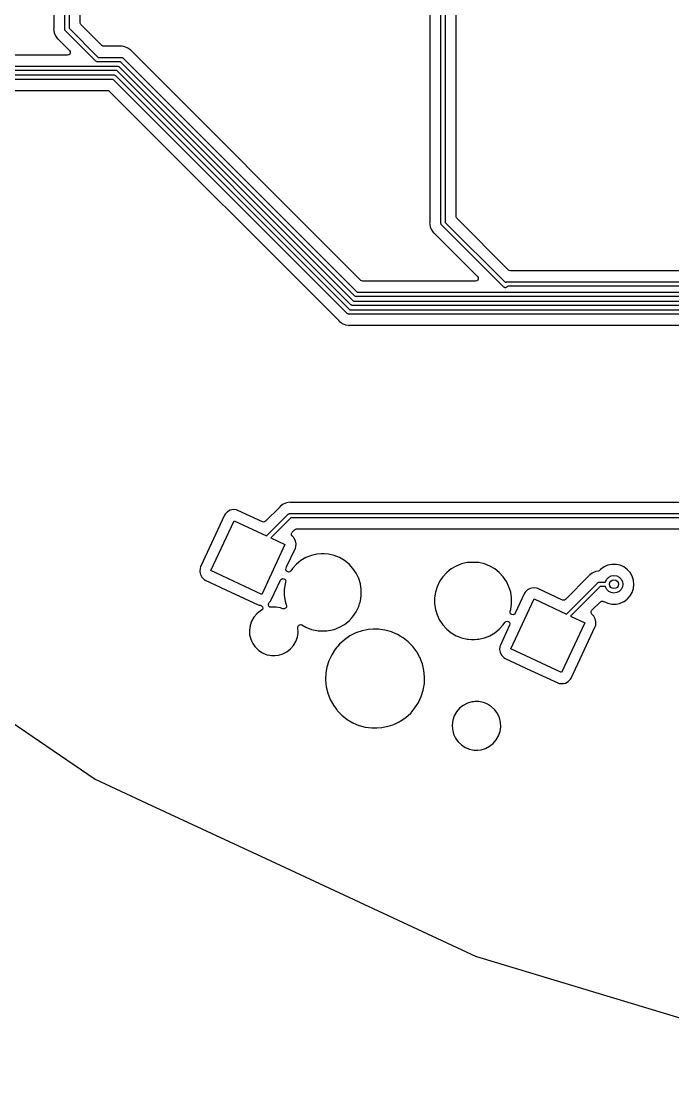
# Model space of a CAD drawing. Extents: x 41 to 271, y -133 to -23.
# Drawn here: x 84.95 to 114.53, y -132.65 to -84.08 of the extents above; entities that cross this region are included whole.
import ezdxf

# ---------------------------------------------------------------- set-up
doc = ezdxf.new("R2010")
doc.units = 0
doc.layers.add('BLACK', color=7, linetype='CONTINUOUS')

msp = doc.modelspace()

# ---------------------------------------------------------------- linework, layer by layer
at = {"layer": 'BLACK', "linetype": 'CONTINUOUS'}
for p, q in [((86.9153, -84.4373), (86.9153, -68.5081)), ((87.1153, -68.5617), (87.1153, -84.3959)), ((86.4148, -68.9873), (86.4148, -84.3898)), ((87.6158, -84.1372), (87.6158, -71.7261)), ((104.001, -93.2514), (104.001, -78.3455)), ((104.201, -78.3991), (104.201, -93.2099)), ((103.501, -78.8247), (103.501, -93.2039)), ((104.702, -92.9513), (104.702, -81.5635)), ((86.4137, -84.406), (86.4096, -84.4373)), ((86.4096, -84.4373), (86.4164, -84.4889)), ((86.4148, -84.3898), (86.4137, -84.406)), ((86.4164, -84.4889), (86.4164, -84.4889)), ((86.4164, -84.4889), (86.4302, -84.594)), ((86.9178, -84.4449), (86.9153, -84.4373)), ((86.9165, -84.4529), (86.9178, -84.4449)), ((86.9271, -84.4738), (86.9165, -84.4529)), ((86.9344, -84.4961), (86.9271, -84.4738)), ((86.9409, -84.5008), (86.9344, -84.4961)), ((86.9446, -84.508), (86.9409, -84.5008)), ((88.3213, -85.8847), (86.9446, -84.508)), ((87.1153, -84.3959), (88.4334, -85.714)), ((87.6252, -84.1846), (87.6158, -84.1372)), ((87.6521, -84.2249), (87.6252, -84.1846)), ((88.6044, -85.1772), (87.6521, -84.2249)), ((86.4302, -84.594), (86.4907, -84.7401)), ((86.4907, -84.7401), (86.587, -84.8656)), ((86.587, -84.8656), (86.612, -84.8848)), ((86.612, -84.8848), (86.6242, -84.8955)), ((86.6242, -84.8955), (87.1306, -85.4018)), ((87.1306, -85.4018), (87.1608, -85.4512)), ((87.1608, -85.4512), (87.1654, -85.5089)), ((88.6446, -85.2041), (88.6044, -85.1772)), ((88.6921, -85.2135), (88.6446, -85.2041)), ((89.4379, -85.2135), (88.6921, -85.2135)), ((89.4541, -85.2124), (89.4379, -85.2135)), ((89.4575, -85.212), (89.4541, -85.2124)), ((89.4854, -85.2083), (89.4575, -85.212)), ((89.5202, -85.2129), (89.4854, -85.2083)), ((89.5247, -85.2135), (89.5202, -85.2129)), ((89.6421, -85.229), (89.5247, -85.2135)), ((89.7882, -85.2895), (89.6421, -85.229)), ((89.9137, -85.3857), (89.7882, -85.2895)), ((89.9329, -85.4108), (89.9137, -85.3857)), ((89.9436, -85.423), (89.9329, -85.4108)), ((100.368, -95.8472), (89.9436, -85.423)), ((87.0429, -85.6135), (70.9121, -85.6135)), ((87.0992, -85.6), (87.0429, -85.6135)), ((87.1432, -85.5624), (87.0992, -85.6)), ((87.1654, -85.5089), (87.1432, -85.5624)), ((88.3285, -85.8884), (88.3213, -85.8847)), ((88.3332, -85.8949), (88.3285, -85.8884)), ((88.3555, -85.9021), (88.3332, -85.8949)), ((88.3764, -85.9128), (88.3555, -85.9021)), ((88.3843, -85.9115), (88.3764, -85.9128)), ((88.392, -85.914), (88.3843, -85.9115)), ((89.444, -85.914), (88.392, -85.914)), ((88.4334, -85.714), (89.4854, -85.714)), ((100.085, -96.5547), (89.444, -85.914)), ((89.4854, -85.714), (89.493, -85.7165)), ((89.493, -85.7165), (89.501, -85.7152)), ((89.501, -85.7152), (89.5219, -85.7259)), ((89.5219, -85.7259), (89.5442, -85.7331)), ((89.5442, -85.7331), (89.5489, -85.7396)), ((89.5489, -85.7396), (89.5561, -85.7433)), ((89.5561, -85.7433), (100.197, -96.384)), ((89.2783, -86.314), (70.612, -86.314)), ((70.6534, -86.114), (89.3197, -86.114)), ((99.919, -96.9547), (89.2783, -86.314)), ((89.3197, -86.114), (89.3274, -86.1165)), ((89.3274, -86.1165), (89.3353, -86.1152)), ((89.3353, -86.1152), (89.3562, -86.1259)), ((89.3562, -86.1259), (89.3785, -86.1331)), ((89.3785, -86.1331), (89.3832, -86.1396)), ((89.3832, -86.1396), (89.3904, -86.1433)), ((89.3904, -86.1433), (100.031, -96.784)), ((89.1126, -86.714), (54.3051, -86.714)), ((54.3465, -86.514), (89.154, -86.514)), ((99.7533, -97.3547), (89.1126, -86.714)), ((89.154, -86.514), (89.1617, -86.5165)), ((89.1617, -86.5165), (89.1696, -86.5152)), ((89.1696, -86.5152), (89.1905, -86.5259)), ((89.1905, -86.5259), (89.2128, -86.5331)), ((89.2128, -86.5331), (89.2175, -86.5396)), ((89.2175, -86.5396), (89.2247, -86.5433)), ((89.2247, -86.5433), (99.8654, -97.184)), ((54.3526, -87.2145), (88.8539, -87.2145)), ((88.8539, -87.2145), (88.9014, -87.2239)), ((88.9014, -87.2239), (88.9416, -87.2508)), ((88.9416, -87.2508), (99.3658, -97.675)), ((103.5, -93.2201), (103.496, -93.2514)), ((103.496, -93.2514), (103.501, -93.2907)), ((103.501, -93.2039), (103.5, -93.2201)), ((104.004, -93.259), (104.001, -93.2514)), ((104.003, -93.267), (104.004, -93.259)), ((104.201, -93.2099), (106.934, -95.9426)), ((104.711, -92.9987), (104.702, -92.9513)), ((104.738, -93.0389), (104.711, -92.9987)), ((107.074, -95.3752), (104.738, -93.0389)), ((103.501, -93.2907), (103.501, -93.2907)), ((103.501, -93.2907), (103.516, -93.4081)), ((103.516, -93.4081), (103.577, -93.5542)), ((103.577, -93.5542), (103.673, -93.6796)), ((103.673, -93.6796), (103.698, -93.6989)), ((103.698, -93.6989), (103.71, -93.7096)), ((103.71, -93.7096), (105.673, -95.6718)), ((104.013, -93.2879), (104.003, -93.267)), ((104.02, -93.3101), (104.013, -93.2879)), ((104.027, -93.3149), (104.02, -93.3101)), ((104.031, -93.3221), (104.027, -93.3149)), ((106.863, -96.1547), (104.031, -93.3221)), ((105.673, -95.6718), (105.703, -95.7212)), ((107.115, -95.4021), (107.074, -95.3752)), ((107.162, -95.4115), (107.115, -95.4021)), ((121.441, -95.4115), (107.162, -95.4115)), ((100.408, -95.8741), (100.368, -95.8472)), ((100.455, -95.8835), (100.408, -95.8741)), ((105.585, -95.8835), (100.455, -95.8835)), ((105.641, -95.87), (105.585, -95.8835)), ((105.685, -95.8324), (105.641, -95.87)), ((105.707, -95.7789), (105.685, -95.8324)), ((105.703, -95.7212), (105.707, -95.7789)), ((106.877, -96.1619), (106.863, -96.1547)), ((106.889, -96.1731), (106.877, -96.1619)), ((106.904, -96.1756), (106.889, -96.1731)), ((106.918, -96.1828), (106.904, -96.1756)), ((106.934, -95.9426), (106.935, -95.9413)), ((106.935, -95.9413), (106.942, -95.9376)), ((106.942, -95.9376), (106.947, -95.9311)), ((106.947, -95.9311), (106.969, -95.9239)), ((106.964, -96.1756), (106.95, -96.1828)), ((106.979, -96.1731), (106.964, -96.1756)), ((106.969, -95.9239), (106.99, -95.9132)), ((106.991, -96.1619), (106.979, -96.1731)), ((106.99, -95.9132), (106.998, -95.9145)), ((107.005, -96.1547), (106.991, -96.1619)), ((106.998, -95.9145), (107.006, -95.912)), ((107.047, -96.112), (107.005, -96.1547)), ((107.006, -95.912), (140.581, -95.912)), ((140.622, -96.112), (107.047, -96.112)), ((100.092, -96.5584), (100.085, -96.5547)), ((100.097, -96.5649), (100.092, -96.5584)), ((100.119, -96.5721), (100.097, -96.5649)), ((100.14, -96.5828), (100.119, -96.5721)), ((100.148, -96.5815), (100.14, -96.5828)), ((100.155, -96.584), (100.148, -96.5815)), ((140.716, -96.584), (100.155, -96.584)), ((100.197, -96.384), (140.675, -96.384)), ((106.934, -96.1803), (106.918, -96.1828)), ((106.95, -96.1828), (106.934, -96.1803)), ((99.9262, -96.9584), (99.919, -96.9547)), ((99.9309, -96.9649), (99.9262, -96.9584)), ((99.9532, -96.9721), (99.9309, -96.9649)), ((99.974, -96.9828), (99.9532, -96.9721)), ((99.982, -96.9815), (99.974, -96.9828)), ((99.9897, -96.984), (99.982, -96.9815)), ((142.638, -96.984), (99.9897, -96.984)), ((100.031, -96.784), (142.597, -96.784)), ((99.7605, -97.3584), (99.7533, -97.3547)), ((99.7652, -97.3649), (99.7605, -97.3584)), ((99.7875, -97.3721), (99.7652, -97.3649)), ((99.8084, -97.3828), (99.7875, -97.3721)), ((99.8163, -97.3815), (99.8084, -97.3828)), ((99.824, -97.384), (99.8163, -97.3815)), ((142.76, -97.384), (99.824, -97.384)), ((99.8654, -97.184), (142.857, -97.184)), ((99.3658, -97.675), (99.3765, -97.6872)), ((99.3765, -97.6872), (99.3957, -97.7123)), ((99.3957, -97.7123), (99.4869, -97.7822)), ((99.4869, -97.7822), (99.5212, -97.8085)), ((99.5212, -97.8085), (99.6672, -97.869)), ((99.6672, -97.869), (99.7927, -97.8856)), ((99.7927, -97.8856), (99.824, -97.8897)), ((99.824, -97.8897), (99.8553, -97.8856)), ((99.824, -97.8897), (99.824, -97.8897)), ((99.824, -97.8897), (99.824, -97.8897)), ((99.8553, -97.8856), (99.8715, -97.8845)), ((99.8715, -97.8845), (142.289, -97.8845)), ((94.3115, -106.36), (94.2089, -106.461)), ((94.4384, -106.292), (94.3115, -106.36)), ((94.5792, -106.262), (94.4384, -106.292)), ((94.7227, -106.274), (94.5792, -106.262)), ((94.7794, -106.293), (94.7227, -106.274)), ((95.898, -106.815), (94.7794, -106.293)), ((96.6851, -106.143), (96.038, -106.79)), ((96.6958, -106.131), (96.6851, -106.143)), ((96.7151, -106.106), (96.6958, -106.131)), ((96.8405, -106.009), (96.7151, -106.106)), ((96.9866, -105.949), (96.8405, -106.009)), ((96.9949, -105.948), (96.9866, -105.949)), ((97.0032, -105.947), (96.9949, -105.948)), ((97.1433, -105.928), (97.0032, -105.947)), ((97.1707, -105.932), (97.1433, -105.928)), ((97.1746, -105.932), (97.1707, -105.932)), ((97.1908, -105.933), (97.1746, -105.932)), ((137.114, -105.933), (97.1908, -105.933)), ((94.1779, -106.512), (93.0809, -108.865)), ((93.5548, -109.033), (94.6113, -106.767)), ((94.2089, -106.461), (94.1779, -106.512)), ((94.6113, -106.767), (96.0827, -107.453)), ((95.9468, -106.826), (95.898, -106.815)), ((95.9961, -106.818), (95.9468, -106.826)), ((96.038, -106.79), (95.9961, -106.818)), ((96.0827, -107.453), (97.0726, -106.463)), ((97.1848, -106.634), (96.2756, -107.543)), ((97.0726, -106.463), (97.0798, -106.46)), ((97.0798, -106.46), (97.0846, -106.453)), ((97.0846, -106.453), (97.1068, -106.446)), ((97.1068, -106.446), (97.1277, -106.435)), ((97.1277, -106.435), (97.1357, -106.436)), ((97.1357, -106.436), (97.1433, -106.434)), ((97.1433, -106.434), (137.373, -106.434)), ((137.414, -106.634), (97.1848, -106.634)), ((97.2117, -107.402), (97.212, -107.338)), ((97.212, -107.338), (97.244, -107.283)), ((97.244, -107.283), (97.3558, -107.171)), ((97.3558, -107.171), (97.396, -107.144)), ((97.396, -107.144), (97.4434, -107.134)), ((97.4434, -107.134), (122.418, -107.134)), ((96.2756, -107.543), (96.9224, -107.845)), ((97.2433, -107.457), (97.2117, -107.402)), ((97.3041, -107.519), (97.2433, -107.457)), ((97.3296, -107.545), (97.3041, -107.519)), ((97.3976, -107.672), (97.3296, -107.545)), ((97.427, -107.813), (97.3976, -107.672)), ((97.4156, -107.956), (97.427, -107.813)), ((96.9224, -107.845), (95.8659, -110.11)), ((96.9985, -108.866), (97.3962, -108.013)), ((97.3962, -108.013), (97.4156, -107.956)), ((98.3756, -108.288), (98.1198, -108.346)), ((98.5717, -108.273), (98.3756, -108.288)), ((98.7027, -108.273), (98.5717, -108.273)), ((98.5717, -108.273), (98.5717, -108.273)), ((98.8989, -108.288), (98.7027, -108.273)), ((98.7027, -108.273), (98.7027, -108.273)), ((99.1547, -108.346), (98.8989, -108.288)), ((97.4433, -108.737), (97.2648, -108.929)), ((97.6484, -108.573), (97.4433, -108.737)), ((97.8756, -108.442), (97.6484, -108.573)), ((98.1198, -108.346), (97.8756, -108.442)), ((99.3989, -108.442), (99.1547, -108.346)), ((99.6261, -108.573), (99.3989, -108.442)), ((99.8312, -108.737), (99.6261, -108.573)), ((99.6261, -108.573), (99.6261, -108.573)), ((100.01, -108.929), (99.8312, -108.737)), ((99.8312, -108.737), (99.8312, -108.737)), ((99.8312, -108.737), (99.8312, -108.737)), ((104.948, -108.728), (104.704, -108.824)), ((105.204, -108.669), (104.948, -108.728)), ((105.4, -108.655), (105.204, -108.669)), ((105.531, -108.655), (105.4, -108.655)), ((105.4, -108.655), (105.4, -108.655)), ((105.727, -108.669), (105.531, -108.655)), ((105.531, -108.655), (105.531, -108.655)), ((105.983, -108.728), (105.727, -108.669)), ((106.227, -108.824), (105.983, -108.728)), ((111.59, -108.789), (111.417, -108.866)), ((111.775, -108.749), (111.59, -108.789)), ((111.965, -108.749), (111.775, -108.749)), ((111.775, -108.749), (111.775, -108.749)), ((112.15, -108.789), (111.965, -108.749)), ((111.965, -108.749), (111.965, -108.749)), ((112.323, -108.866), (112.15, -108.789)), ((93.0615, -108.921), (93.0501, -109.065)), ((93.0501, -109.065), (93.0671, -109.146)), ((93.0809, -108.865), (93.0615, -108.921)), ((93.0671, -109.146), (93.0796, -109.206)), ((93.0796, -109.206), (93.1476, -109.333)), ((95.8659, -110.11), (93.5548, -109.033)), ((96.9627, -108.978), (96.9741, -108.918)), ((96.9812, -109.036), (96.9627, -108.978)), ((96.9741, -108.918), (96.9985, -108.866)), ((97.0252, -109.078), (96.9812, -109.036)), ((97.0839, -109.094), (97.0252, -109.078)), ((97.1433, -109.081), (97.0839, -109.094)), ((97.1889, -109.04), (97.1433, -109.081)), ((97.2648, -108.929), (97.1889, -109.04)), ((100.157, -109.146), (100.01, -108.929)), ((100.01, -108.929), (100.01, -108.929)), ((100.01, -108.929), (100.01, -108.929)), ((100.271, -109.382), (100.157, -109.146)), ((104.272, -109.118), (104.093, -109.311)), ((104.477, -108.955), (104.272, -109.118)), ((104.704, -108.824), (104.477, -108.955)), ((106.455, -108.955), (106.227, -108.824)), ((106.66, -109.118), (106.455, -108.955)), ((106.455, -108.955), (106.455, -108.955)), ((106.838, -109.311), (106.66, -109.118)), ((106.66, -109.118), (106.66, -109.118)), ((106.66, -109.118), (106.66, -109.118)), ((110.746, -109.259), (109.664, -110.341)), ((110.757, -109.247), (110.746, -109.259)), ((110.776, -109.222), (110.757, -109.247)), ((110.875, -109.146), (110.776, -109.222)), ((110.776, -109.222), (110.776, -109.222)), ((110.776, -109.222), (110.776, -109.222)), ((110.902, -109.125), (110.875, -109.146)), ((111.048, -109.065), (110.902, -109.125)), ((111.158, -109.05), (111.048, -109.065)), ((111.2, -109.037), (111.158, -109.05)), ((111.234, -109.01), (111.2, -109.037)), ((111.264, -108.977), (111.234, -109.01)), ((111.417, -108.866), (111.264, -108.977)), ((111.635, -109.326), (111.746, -109.27)), ((111.746, -109.27), (111.87, -109.25)), ((111.87, -109.25), (111.994, -109.27)), ((111.994, -109.27), (112.105, -109.326)), ((112.476, -108.977), (112.323, -108.866)), ((112.603, -109.118), (112.476, -108.977)), ((112.697, -109.282), (112.603, -109.118)), ((112.756, -109.462), (112.697, -109.282)), ((112.697, -109.282), (112.697, -109.282)), ((93.1476, -109.333), (93.2485, -109.435)), ((93.2485, -109.435), (93.2494, -109.436)), ((93.2494, -109.436), (93.2999, -109.466)), ((93.2999, -109.466), (94.4635, -110.009)), ((96.2992, -110.365), (96.7198, -109.463)), ((96.7198, -109.463), (96.7588, -109.416)), ((96.7588, -109.416), (96.8158, -109.393)), ((96.8158, -109.393), (96.8768, -109.4)), ((96.8768, -109.4), (96.9269, -109.436)), ((96.9258, -109.633), (96.8867, -109.892)), ((96.9507, -109.552), (96.9258, -109.633)), ((96.9269, -109.436), (96.9537, -109.491)), ((96.9537, -109.491), (96.9507, -109.552)), ((100.349, -109.633), (100.271, -109.382)), ((100.388, -109.892), (100.349, -109.633)), ((103.832, -109.764), (103.754, -110.015)), ((103.946, -109.527), (103.832, -109.764)), ((104.008, -109.435), (103.946, -109.527)), ((104.093, -109.311), (104.008, -109.435)), ((106.986, -109.527), (106.838, -109.311)), ((106.838, -109.311), (106.838, -109.311)), ((106.838, -109.311), (106.838, -109.311)), ((107.1, -109.764), (106.986, -109.527)), ((107.177, -110.015), (107.1, -109.764)), ((109.709, -111.004), (111.134, -109.579)), ((111.246, -109.75), (109.901, -111.094)), ((111.134, -109.579), (111.141, -109.576)), ((111.141, -109.576), (111.146, -109.569)), ((111.146, -109.569), (111.168, -109.562)), ((111.168, -109.562), (111.189, -109.551)), ((111.189, -109.551), (111.197, -109.552)), ((111.197, -109.552), (111.204, -109.55)), ((111.204, -109.55), (111.486, -109.55)), ((111.486, -109.75), (111.246, -109.75)), ((111.486, -109.55), (111.49, -109.526)), ((111.49, -109.774), (111.486, -109.75)), ((111.49, -109.526), (111.546, -109.415)), ((111.546, -109.885), (111.49, -109.774)), ((111.546, -109.415), (111.635, -109.326)), ((112.105, -109.326), (112.194, -109.415)), ((112.194, -109.415), (112.25, -109.526)), ((112.25, -109.774), (112.194, -109.885)), ((112.25, -109.526), (112.27, -109.65)), ((112.27, -109.65), (112.25, -109.774)), ((112.775, -109.65), (112.756, -109.462)), ((112.756, -109.838), (112.775, -109.65)), ((94.4635, -110.009), (95.6977, -110.584)), ((96.8867, -109.892), (96.8867, -110.155)), ((96.8867, -110.155), (96.9258, -110.414)), ((100.349, -110.414), (100.388, -110.155)), ((100.388, -110.155), (100.388, -109.892)), ((103.754, -110.015), (103.715, -110.274)), ((107.216, -110.274), (107.177, -110.015)), ((107.804, -110.063), (107.383, -110.965)), ((107.835, -110.012), (107.804, -110.063)), ((107.937, -109.911), (107.835, -110.012)), ((108.064, -109.843), (107.937, -109.911)), ((108.205, -109.814), (108.064, -109.843)), ((108.349, -109.825), (108.205, -109.814)), ((108.405, -109.844), (108.349, -109.825)), ((109.524, -110.366), (108.405, -109.844)), ((111.635, -109.974), (111.546, -109.885)), ((111.746, -110.03), (111.635, -109.974)), ((111.87, -110.05), (111.746, -110.03)), ((111.994, -110.03), (111.87, -110.05)), ((112.105, -109.974), (111.994, -110.03)), ((112.194, -109.885), (112.105, -109.974)), ((112.496, -110.3), (112.603, -110.182)), ((112.603, -110.182), (112.697, -110.018)), ((112.697, -110.018), (112.756, -109.838)), ((95.6977, -110.584), (95.6977, -110.584)), ((95.6977, -110.584), (95.7545, -110.604)), ((95.7545, -110.604), (95.8004, -110.607)), ((95.8004, -110.607), (95.8603, -110.628)), ((95.8603, -110.628), (95.9019, -110.676)), ((95.9144, -110.738), (95.8945, -110.799)), ((95.9019, -110.676), (95.9144, -110.738)), ((96.1678, -110.593), (96.1712, -110.533)), ((96.1934, -110.648), (96.1678, -110.593)), ((96.1712, -110.533), (96.2026, -110.481)), ((96.2417, -110.684), (96.1934, -110.648)), ((96.2026, -110.481), (96.2682, -110.417)), ((96.3014, -110.693), (96.2417, -110.684)), ((96.2682, -110.417), (96.2992, -110.365)), ((96.3477, -110.689), (96.3014, -110.693)), ((96.3603, -110.687), (96.3477, -110.689)), ((96.5179, -110.687), (96.3603, -110.687)), ((96.518, -110.687), (96.5179, -110.687)), ((96.7245, -110.727), (96.518, -110.687)), ((96.7524, -110.738), (96.7245, -110.727)), ((96.7245, -110.727), (96.7245, -110.727)), ((96.7245, -110.727), (96.7245, -110.727)), ((96.8233, -110.767), (96.7524, -110.738)), ((96.9534, -110.743), (96.8918, -110.774)), ((96.9258, -110.414), (96.981, -110.593)), ((96.9891, -110.684), (96.9534, -110.743)), ((96.981, -110.593), (96.9878, -110.615)), ((96.9878, -110.615), (96.9891, -110.684)), ((100.157, -110.901), (100.271, -110.665)), ((100.271, -110.665), (100.311, -110.536)), ((100.311, -110.536), (100.349, -110.414)), ((103.715, -110.274), (103.715, -110.536)), ((103.715, -110.536), (103.754, -110.796)), ((107.177, -110.796), (107.216, -110.536)), ((107.181, -112.584), (108.237, -110.318)), ((107.216, -110.536), (107.216, -110.274)), ((108.237, -110.318), (109.709, -111.004)), ((109.573, -110.378), (109.524, -110.366)), ((109.622, -110.369), (109.573, -110.378)), ((109.664, -110.341), (109.622, -110.369)), ((110.87, -110.834), (111.257, -110.447)), ((111.257, -110.447), (111.306, -110.417)), ((111.306, -110.417), (111.364, -110.412)), ((111.364, -110.412), (111.405, -110.429)), ((111.405, -110.429), (111.405, -110.429)), ((111.405, -110.429), (111.59, -110.511)), ((111.59, -110.511), (111.775, -110.55)), ((111.775, -110.55), (111.775, -110.55)), ((111.775, -110.55), (111.965, -110.55)), ((111.965, -110.55), (112.119, -110.518)), ((111.965, -110.55), (111.965, -110.55)), ((112.119, -110.518), (112.15, -110.511)), ((112.15, -110.511), (112.323, -110.434)), ((112.323, -110.434), (112.33, -110.429)), ((112.33, -110.429), (112.476, -110.323)), ((112.476, -110.323), (112.496, -110.3)), ((95.5115, -111.147), (95.4064, -111.329)), ((95.6493, -110.988), (95.5115, -111.147)), ((95.8146, -110.858), (95.6493, -110.988)), ((95.8474, -110.841), (95.8146, -110.858)), ((95.8945, -110.799), (95.8474, -110.841)), ((96.8918, -110.774), (96.8233, -110.767)), ((99.8312, -111.31), (99.9556, -111.176)), ((99.9556, -111.176), (100.01, -111.118)), ((100.01, -111.118), (100.157, -110.901)), ((100.01, -111.118), (100.01, -111.118)), ((100.01, -111.118), (100.01, -111.118)), ((103.754, -110.796), (103.832, -111.047)), ((103.832, -111.047), (103.946, -111.283)), ((107.149, -110.938), (107.152, -110.876)), ((107.176, -110.993), (107.149, -110.938)), ((107.152, -110.876), (107.177, -110.796)), ((107.226, -111.029), (107.176, -110.993)), ((107.287, -111.036), (107.226, -111.029)), ((107.344, -111.013), (107.287, -111.036)), ((107.383, -110.965), (107.344, -111.013)), ((109.901, -111.094), (110.548, -111.396)), ((110.838, -110.889), (110.87, -110.834)), ((110.838, -110.953), (110.838, -110.889)), ((110.869, -111.008), (110.838, -110.953)), ((110.955, -111.096), (110.869, -111.008)), ((111.023, -111.223), (110.955, -111.096)), ((111.053, -111.364), (111.023, -111.223)), ((95.3376, -111.528), (95.3076, -111.736)), ((95.4064, -111.329), (95.3376, -111.528)), ((97.5079, -111.631), (97.5074, -111.62)), ((97.5074, -111.62), (97.5088, -111.62)), ((97.5179, -111.842), (97.5079, -111.631)), ((97.5079, -111.631), (97.5079, -111.631)), ((97.5086, -111.578), (97.5342, -111.527)), ((97.5088, -111.62), (97.5086, -111.578)), ((97.5342, -111.527), (97.58, -111.492)), ((97.58, -111.492), (97.6365, -111.482)), ((97.6365, -111.482), (97.6914, -111.499)), ((97.6914, -111.499), (97.8756, -111.605)), ((97.8756, -111.605), (98.1198, -111.701)), ((98.1198, -111.701), (98.3756, -111.759)), ((98.8989, -111.759), (99.1547, -111.701)), ((99.1547, -111.701), (99.3989, -111.605)), ((99.3989, -111.605), (99.6261, -111.474)), ((99.6261, -111.474), (99.8312, -111.31)), ((100.717, -111.706), (100.423, -111.766)), ((100.942, -111.691), (100.717, -111.706)), ((101.167, -111.691), (100.942, -111.691)), ((100.942, -111.691), (100.942, -111.691)), ((101.465, -111.731), (101.167, -111.691)), ((103.946, -111.283), (104.06, -111.451)), ((104.06, -111.451), (104.093, -111.5)), ((104.093, -111.5), (104.244, -111.662)), ((104.244, -111.662), (104.272, -111.692)), ((104.272, -111.692), (104.477, -111.856)), ((106.455, -111.856), (106.66, -111.692)), ((106.66, -111.692), (106.838, -111.5)), ((107.129, -111.511), (106.707, -112.416)), ((106.838, -111.5), (106.914, -111.388)), ((106.914, -111.388), (106.96, -111.348)), ((106.96, -111.348), (107.019, -111.334)), ((107.019, -111.334), (107.078, -111.35)), ((107.078, -111.35), (107.122, -111.393)), ((107.122, -111.393), (107.14, -111.451)), ((107.14, -111.451), (107.129, -111.511)), ((110.548, -111.396), (109.492, -113.662)), ((109.925, -113.917), (111.022, -111.564)), ((111.022, -111.564), (111.041, -111.507)), ((111.041, -111.507), (111.053, -111.364)), ((95.3076, -111.736), (95.3076, -111.736)), ((95.3076, -111.736), (95.3094, -111.774)), ((95.3094, -111.774), (95.3176, -111.946)), ((95.3176, -111.946), (95.3402, -112.039)), ((95.3402, -112.039), (95.3672, -112.151)), ((95.3672, -112.151), (95.4001, -112.223)), ((97.4192, -112.248), (97.488, -112.05)), ((97.488, -112.05), (97.5179, -111.842)), ((98.3756, -111.759), (98.4316, -111.764)), ((98.4316, -111.764), (98.5717, -111.774)), ((98.5717, -111.774), (98.5717, -111.774)), ((98.5717, -111.774), (98.7027, -111.774)), ((98.7027, -111.774), (98.8253, -111.765)), ((98.7027, -111.774), (98.7027, -111.774)), ((98.8253, -111.765), (98.8989, -111.759)), ((99.6227, -112.17), (99.3999, -112.372)), ((99.8705, -112), (99.6227, -112.17)), ((100.139, -111.865), (99.8705, -112)), ((100.423, -111.766), (100.139, -111.865)), ((101.755, -111.811), (101.465, -111.731)), ((101.465, -111.731), (101.465, -111.731)), ((101.465, -111.731), (101.465, -111.731)), ((101.827, -111.842), (101.755, -111.811)), ((102.031, -111.928), (101.827, -111.842)), ((102.159, -112.003), (102.031, -111.928)), ((102.29, -112.081), (102.159, -112.003)), ((102.526, -112.267), (102.29, -112.081)), ((104.477, -111.856), (104.704, -111.987)), ((104.704, -111.987), (104.797, -112.023)), ((104.797, -112.023), (104.945, -112.081)), ((104.945, -112.081), (104.948, -112.083)), ((104.948, -112.083), (105.204, -112.141)), ((105.204, -112.141), (105.26, -112.145)), ((105.26, -112.145), (105.4, -112.156)), ((105.4, -112.156), (105.4, -112.156)), ((105.4, -112.156), (105.531, -112.156)), ((105.531, -112.156), (105.654, -112.146)), ((105.531, -112.156), (105.531, -112.156)), ((105.654, -112.146), (105.727, -112.141)), ((105.727, -112.141), (105.983, -112.083)), ((105.983, -112.083), (106.227, -111.987)), ((106.227, -111.987), (106.455, -111.856)), ((95.4001, -112.223), (95.4546, -112.342)), ((95.4546, -112.342), (95.5476, -112.473)), ((95.5476, -112.473), (95.5766, -112.513)), ((95.5766, -112.513), (95.7288, -112.659)), ((95.7288, -112.659), (95.7288, -112.659)), ((95.7288, -112.659), (95.7288, -112.659)), ((95.7288, -112.659), (95.9058, -112.772)), ((97.0109, -112.72), (97.1763, -112.59)), ((97.1763, -112.59), (97.314, -112.431)), ((97.314, -112.431), (97.4192, -112.248)), ((99.2059, -112.601), (99.0442, -112.855)), ((99.3999, -112.372), (99.2059, -112.601)), ((102.735, -112.483), (102.526, -112.267)), ((102.526, -112.267), (102.526, -112.267)), ((102.913, -112.725), (102.735, -112.483)), ((106.687, -112.473), (106.676, -112.616)), ((106.676, -112.616), (106.701, -112.735)), ((106.707, -112.416), (106.687, -112.473)), ((109.492, -113.662), (107.181, -112.584)), ((95.9058, -112.772), (95.9058, -112.772)), ((95.9058, -112.772), (96.1011, -112.85)), ((96.1011, -112.85), (96.2299, -112.875)), ((96.2299, -112.875), (96.3076, -112.89)), ((96.3076, -112.89), (96.3076, -112.89)), ((96.3076, -112.89), (96.4652, -112.89)), ((96.4652, -112.89), (96.6222, -112.875)), ((96.4652, -112.89), (96.4652, -112.89)), ((96.6222, -112.875), (96.824, -112.816)), ((96.824, -112.816), (97.0109, -112.72)), ((98.9177, -113.127), (98.8287, -113.414)), ((99.0442, -112.855), (98.9177, -113.127)), ((103.037, -112.953), (102.913, -112.725)), ((103.057, -112.989), (103.037, -112.953)), ((103.095, -113.087), (103.057, -112.989)), ((103.165, -113.269), (103.095, -113.087)), ((106.701, -112.735), (106.705, -112.757)), ((106.705, -112.757), (106.773, -112.884)), ((106.773, -112.884), (106.874, -112.986)), ((106.874, -112.986), (106.878, -112.989)), ((106.878, -112.989), (106.926, -113.017)), ((106.926, -113.017), (108.093, -113.562)), ((98.8287, -113.414), (98.7851, -113.673)), ((103.235, -113.562), (103.165, -113.269)), ((103.265, -113.861), (103.235, -113.562)), ((108.093, -113.562), (109.324, -114.136)), ((88.2919, -118.514), (81.6895, -114.011)), ((98.7705, -113.956), (98.7687, -114.011)), ((98.7687, -114.011), (98.7987, -114.31)), ((98.7787, -113.711), (98.7705, -113.956)), ((98.7851, -113.673), (98.7787, -113.711)), ((103.255, -114.161), (103.265, -113.861)), ((109.324, -114.136), (109.324, -114.136)), ((109.324, -114.136), (109.38, -114.155)), ((109.578, -114.155), (109.665, -114.137)), ((109.665, -114.137), (109.791, -114.069)), ((109.791, -114.069), (109.894, -113.968)), ((109.894, -113.968), (109.925, -113.917)), ((98.7987, -114.31), (98.8684, -114.602)), ((98.8684, -114.602), (98.9764, -114.883)), ((103.116, -114.744), (103.205, -114.457)), ((103.205, -114.457), (103.255, -114.161)), ((109.38, -114.155), (109.488, -114.163)), ((109.488, -114.163), (109.524, -114.166)), ((109.524, -114.166), (109.578, -114.155)), ((109.524, -114.166), (109.524, -114.166)), ((109.524, -114.166), (109.524, -114.166)), ((98.9764, -114.883), (99.1208, -115.146)), ((102.828, -115.27), (102.989, -115.017)), ((102.989, -115.017), (103.116, -114.744)), ((105.21, -115.056), (105.023, -115.152)), ((105.411, -114.996), (105.21, -115.056)), ((105.481, -114.99), (105.411, -114.996)), ((105.568, -114.981), (105.481, -114.99)), ((105.726, -114.981), (105.568, -114.981)), ((105.933, -115.021), (105.726, -114.981)), ((105.726, -114.981), (105.726, -114.981)), ((105.982, -115.041), (105.933, -115.021)), ((105.933, -115.021), (105.933, -115.021)), ((105.933, -115.021), (105.933, -115.021)), ((106.128, -115.099), (105.982, -115.041)), ((106.305, -115.213), (106.128, -115.099)), ((99.1208, -115.146), (99.277, -115.358)), ((99.277, -115.358), (99.299, -115.388)), ((99.299, -115.388), (99.5079, -115.604)), ((99.5079, -115.604), (99.7438, -115.79)), ((102.411, -115.701), (102.634, -115.5)), ((102.634, -115.5), (102.828, -115.27)), ((104.72, -115.441), (104.614, -115.623)), ((104.857, -115.282), (104.72, -115.441)), ((105.023, -115.152), (104.857, -115.282)), ((106.457, -115.358), (106.305, -115.213)), ((106.305, -115.213), (106.305, -115.213)), ((106.305, -115.213), (106.305, -115.213)), ((106.579, -115.529), (106.457, -115.358)), ((106.457, -115.358), (106.457, -115.358)), ((106.666, -115.721), (106.579, -115.529)), ((106.579, -115.529), (106.579, -115.529)), ((106.579, -115.529), (106.579, -115.529)), ((99.7438, -115.79), (100.002, -115.943)), ((100.002, -115.943), (100.279, -116.061)), ((100.279, -116.061), (100.279, -116.061)), ((100.279, -116.061), (100.279, -116.061)), ((100.279, -116.061), (100.293, -116.064)), ((100.293, -116.064), (100.569, -116.14)), ((101.611, -116.105), (101.828, -116.03)), ((101.828, -116.03), (101.895, -116.007)), ((101.895, -116.007), (102.111, -115.898)), ((102.111, -115.898), (102.163, -115.871)), ((102.163, -115.871), (102.411, -115.701)), ((102.163, -115.871), (102.163, -115.871)), ((104.546, -115.822), (104.516, -116.03)), ((104.516, -116.03), (104.526, -116.24)), ((104.516, -116.03), (104.516, -116.03)), ((104.614, -115.623), (104.546, -115.822)), ((106.716, -115.925), (106.666, -115.721)), ((106.726, -116.135), (106.716, -115.925)), ((100.569, -116.14), (100.867, -116.18)), ((100.867, -116.18), (101.092, -116.18)), ((101.092, -116.18), (101.317, -116.165)), ((101.092, -116.18), (101.092, -116.18)), ((101.317, -116.165), (101.39, -116.15)), ((101.39, -116.15), (101.611, -116.105)), ((104.526, -116.24), (104.575, -116.445)), ((104.575, -116.445), (104.583, -116.461)), ((104.583, -116.461), (104.663, -116.636)), ((106.522, -116.724), (106.627, -116.542)), ((106.627, -116.542), (106.696, -116.344)), ((106.696, -116.344), (106.726, -116.135)), ((104.663, -116.636), (104.733, -116.734)), ((104.733, -116.734), (104.785, -116.807)), ((104.785, -116.807), (104.937, -116.952)), ((104.937, -116.952), (104.937, -116.952)), ((104.937, -116.952), (104.937, -116.952)), ((104.937, -116.952), (105.114, -117.066)), ((106.032, -117.11), (106.219, -117.013)), ((106.219, -117.013), (106.384, -116.883)), ((106.384, -116.883), (106.522, -116.724)), ((105.114, -117.066), (105.114, -117.066)), ((105.114, -117.066), (105.309, -117.144)), ((105.309, -117.144), (105.438, -117.169)), ((105.438, -117.169), (105.516, -117.184)), ((105.516, -117.184), (105.516, -117.184)), ((105.516, -117.184), (105.673, -117.184)), ((105.673, -117.184), (105.83, -117.169)), ((105.673, -117.184), (105.673, -117.184)), ((105.83, -117.169), (106.032, -117.11)), ((88.3094, -118.524), (88.2919, -118.514)), ((90.8768, -119.718), (88.3094, -118.524)), ((96.0633, -122.13), (90.8768, -119.718)), ((105.622, -126.576), (96.0633, -122.13)), ((105.639, -126.582), (105.622, -126.576)), ((114.265, -129.182), (105.639, -126.582)), ((125.783, -132.654), (114.265, -129.182))]:
    msp.add_line(p, q, dxfattribs=at)
at = {"layer": 'BLACK'}
msp.add_circle((111.87, -109.65), 0.2, dxfattribs=at)

doc.saveas('drawing.dxf')
